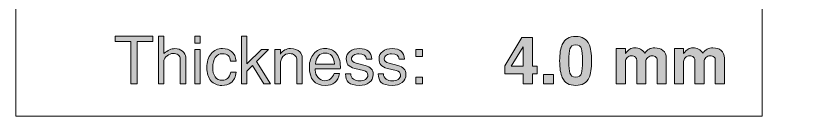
# Model space of a CAD drawing. Header units: inches. Extents: x 0.54 to 9.2, y -3.32 to -0.65.
# Drawn here: x 0.537 to 2.537, y -3.315 to -3.059 of the extents above; entities that cross this region are included whole.
import ezdxf

# ---------------------------------------------------------------- set-up
doc = ezdxf.new("R2010")
doc.units = ezdxf.units.IN
doc.header["$MEASUREMENT"] = 0
doc.layers.add('Layer 1', color=7, linetype='Continuous')

# ---------------------------------------------------------------- blocks, each defined once
blk = doc.blocks.new('block 17')
at = {"layer": 'Layer 1', "true_color": 0xed1f24}
h = blk.add_hatch(color=240, dxfattribs=at)
h.dxf.hatch_style = 2
h.paths.add_polyline_path([(0.8861, -3.1247), (0.8464, -3.1247), (0.8464, -3.2324), (0.8307, -3.2324), (0.8307, -3.1247), (0.7907, -3.1247), (0.7907, -3.1109), (0.8861, -3.1109)])
h = blk.add_hatch(color=240, dxfattribs=at)
h.dxf.hatch_style = 2
edge = h.paths.add_edge_path()
edge.add_spline(control_points=[(0.9701, -3.2324), (0.9701, -3.2324), (0.9561, -3.2324), (0.9561, -3.2324), (0.9561, -3.2324), (0.9561, -3.1684), (0.9561, -3.1684), (0.9561, -3.1646), (0.9543, -3.1614), (0.9507, -3.1587), (0.9472, -3.1561), (0.943, -3.1548), (0.9382, -3.1548), (0.9329, -3.1548), (0.9276, -3.1567), (0.9225, -3.1606), (0.9173, -3.1645), (0.9147, -3.1686), (0.9147, -3.1731), (0.9147, -3.1731), (0.9147, -3.2324), (0.9147, -3.2324), (0.9147, -3.2324), (0.9007, -3.2324), (0.9007, -3.2324), (0.9007, -3.2324), (0.9007, -3.1109), (0.9007, -3.1109), (0.9007, -3.1109), (0.9147, -3.1109), (0.9147, -3.1109), (0.9147, -3.1109), (0.9147, -3.1548), (0.9147, -3.1548), (0.9239, -3.1466), (0.9333, -3.1426), (0.9427, -3.1426), (0.9501, -3.1426), (0.9564, -3.1448), (0.9619, -3.1492), (0.9673, -3.1536), (0.9701, -3.1587), (0.9701, -3.1646), (0.9701, -3.1646), (0.9701, -3.2324), (0.9701, -3.2324)], knot_values=[0, 0, 0, 0, 1, 1, 1, 2, 2, 2, 3, 3, 3, 4, 4, 4, 5, 5, 5, 6, 6, 6, 7, 7, 7, 8, 8, 8, 9, 9, 9, 10, 10, 10, 11, 11, 11, 12, 12, 12, 13, 13, 13, 14, 14, 14, 15, 15, 15, 15], degree=3, periodic=1)
h = blk.add_hatch(color=240, dxfattribs=at)
h.dxf.hatch_style = 2
h.paths.add_polyline_path([(1.0069, -3.1282), (0.9929, -3.1282), (0.9929, -3.1109), (1.0069, -3.1109)])
h.paths.add_polyline_path([(1.0069, -3.2324), (0.9929, -3.2324), (0.9929, -3.1449), (1.0069, -3.1449)])
h = blk.add_hatch(color=240, dxfattribs=at)
h.dxf.hatch_style = 2
h.paths.add_polyline_path([(1.1858, -3.2324), (1.1686, -3.2324), (1.1397, -3.1857), (1.1257, -3.1997), (1.1257, -3.2324), (1.1117, -3.2324), (1.1117, -3.1109), (1.1257, -3.1109), (1.1257, -3.1814), (1.1626, -3.1449), (1.1806, -3.1449), (1.1505, -3.1752)])
h = blk.add_hatch(color=240, dxfattribs=at)
h.dxf.hatch_style = 2
edge = h.paths.add_edge_path()
edge.add_spline(control_points=[(1.0984, -3.2023), (1.0972, -3.2145), (1.0928, -3.2235), (1.0852, -3.2292), (1.0792, -3.2338), (1.0716, -3.2361), (1.0624, -3.2361), (1.0505, -3.2361), (1.0411, -3.2321), (1.0342, -3.2241), (1.0273, -3.2161), (1.0239, -3.2051), (1.0239, -3.1911), (1.0239, -3.1764), (1.0275, -3.1646), (1.0347, -3.1557), (1.0419, -3.1469), (1.0516, -3.1424), (1.0636, -3.1424), (1.0729, -3.1424), (1.0806, -3.1448), (1.0866, -3.1496), (1.0934, -3.155), (1.0974, -3.1633), (1.0984, -3.1744), (1.0984, -3.1744), (1.084, -3.1744), (1.084, -3.1744), (1.0832, -3.1617), (1.0763, -3.1554), (1.0633, -3.1554), (1.0558, -3.1554), (1.0499, -3.1586), (1.0454, -3.1649), (1.0409, -3.1713), (1.0387, -3.1797), (1.0387, -3.1904), (1.0387, -3.2005), (1.0409, -3.2085), (1.0452, -3.2143), (1.0496, -3.2202), (1.0555, -3.2231), (1.063, -3.2231), (1.0689, -3.2231), (1.0735, -3.2215), (1.0768, -3.2183), (1.0802, -3.2152), (1.0828, -3.2098), (1.0849, -3.2023), (1.0849, -3.2023), (1.0984, -3.2023), (1.0984, -3.2023)], knot_values=[0, 0, 0, 0, 1, 1, 1, 2, 2, 2, 3, 3, 3, 4, 4, 4, 5, 5, 5, 6, 6, 6, 7, 7, 7, 8, 8, 8, 9, 9, 9, 10, 10, 10, 11, 11, 11, 12, 12, 12, 13, 13, 13, 14, 14, 14, 15, 15, 15, 16, 16, 16, 17, 17, 17, 17], degree=3, periodic=1)
h = blk.add_hatch(color=240, dxfattribs=at)
h.dxf.hatch_style = 2
edge = h.paths.add_edge_path()
edge.add_spline(control_points=[(1.2666, -3.2324), (1.2666, -3.2324), (1.2526, -3.2324), (1.2526, -3.2324), (1.2526, -3.2324), (1.2526, -3.1687), (1.2526, -3.1687), (1.2526, -3.1653), (1.2508, -3.1622), (1.2474, -3.1593), (1.2439, -3.1565), (1.2397, -3.1551), (1.2347, -3.1551), (1.2278, -3.1551), (1.2222, -3.1576), (1.2177, -3.1627), (1.2133, -3.1677), (1.2111, -3.1741), (1.2111, -3.1819), (1.2111, -3.1819), (1.2111, -3.2324), (1.2111, -3.2324), (1.2111, -3.2324), (1.1971, -3.2324), (1.1971, -3.2324), (1.1971, -3.2324), (1.1971, -3.1449), (1.1971, -3.1449), (1.1971, -3.1449), (1.2111, -3.1449), (1.2111, -3.1449), (1.2111, -3.1449), (1.2111, -3.1562), (1.2111, -3.1562), (1.2171, -3.147), (1.2257, -3.1424), (1.2369, -3.1424), (1.2476, -3.1424), (1.2554, -3.1451), (1.2606, -3.1506), (1.2646, -3.1548), (1.2666, -3.1601), (1.2666, -3.1666), (1.2666, -3.1666), (1.2666, -3.2324), (1.2666, -3.2324)], knot_values=[0, 0, 0, 0, 1, 1, 1, 2, 2, 2, 3, 3, 3, 4, 4, 4, 5, 5, 5, 6, 6, 6, 7, 7, 7, 8, 8, 8, 9, 9, 9, 10, 10, 10, 11, 11, 11, 12, 12, 12, 13, 13, 13, 14, 14, 14, 15, 15, 15, 15], degree=3, periodic=1)
h = blk.add_hatch(color=240, dxfattribs=at)
h.dxf.hatch_style = 2
edge = h.paths.add_edge_path()
edge.add_spline(control_points=[(1.3637, -3.1891), (1.3637, -3.1912), (1.3637, -3.1929), (1.3636, -3.1942), (1.3636, -3.1942), (1.2999, -3.1942), (1.2999, -3.1942), (1.2998, -3.195), (1.2997, -3.1961), (1.2997, -3.1976), (1.2997, -3.2046), (1.3021, -3.2107), (1.307, -3.2161), (1.3118, -3.2214), (1.3175, -3.2241), (1.3242, -3.2241), (1.3357, -3.2241), (1.3435, -3.218), (1.3476, -3.2057), (1.3476, -3.2057), (1.3619, -3.2057), (1.3619, -3.2057), (1.3572, -3.226), (1.3452, -3.2361), (1.3257, -3.2361), (1.2985, -3.2361), (1.2849, -3.2203), (1.2849, -3.1887), (1.2849, -3.1752), (1.2886, -3.1641), (1.2961, -3.1554), (1.3035, -3.1467), (1.3131, -3.1424), (1.3247, -3.1424), (1.3362, -3.1424), (1.3453, -3.146), (1.3521, -3.1531), (1.3597, -3.1612), (1.3636, -3.1732), (1.3637, -3.1891)], knot_values=[0, 0, 0, 0, 1, 1, 1, 2, 2, 2, 3, 3, 3, 4, 4, 4, 5, 5, 5, 6, 6, 6, 7, 7, 7, 8, 8, 8, 9, 9, 9, 10, 10, 10, 11, 11, 11, 12, 12, 12, 13, 13, 13, 13], degree=3, periodic=1)
edge = h.paths.add_edge_path()
edge.add_spline(control_points=[(1.3489, -3.1819), (1.3471, -3.1631), (1.3392, -3.1537), (1.3253, -3.1537), (1.3108, -3.1537), (1.3025, -3.1631), (1.3004, -3.1819), (1.3004, -3.1819), (1.3489, -3.1819), (1.3489, -3.1819)], knot_values=[0, 0, 0, 0, 1, 1, 1, 2, 2, 2, 3, 3, 3, 3], degree=3, periodic=1)
h = blk.add_hatch(color=240, dxfattribs=at)
h.dxf.hatch_style = 2
edge = h.paths.add_edge_path()
edge.add_spline(control_points=[(1.4474, -3.2084), (1.4474, -3.217), (1.4441, -3.2237), (1.4375, -3.2287), (1.4309, -3.2336), (1.4224, -3.2361), (1.4122, -3.2361), (1.3992, -3.2361), (1.3899, -3.2335), (1.3844, -3.2283), (1.3796, -3.2238), (1.377, -3.2166), (1.3766, -3.2066), (1.3766, -3.2066), (1.3901, -3.2066), (1.3901, -3.2066), (1.3901, -3.2125), (1.3924, -3.217), (1.3972, -3.2202), (1.4013, -3.223), (1.4063, -3.2244), (1.4121, -3.2244), (1.4184, -3.2244), (1.4236, -3.2232), (1.4276, -3.2208), (1.4317, -3.2184), (1.4337, -3.2149), (1.4337, -3.2102), (1.4337, -3.204), (1.4299, -3.2), (1.4224, -3.1982), (1.4224, -3.1982), (1.4006, -3.193), (1.4006, -3.193), (1.3923, -3.1911), (1.3865, -3.1878), (1.3831, -3.1834), (1.3803, -3.1797), (1.3789, -3.1747), (1.3789, -3.1684), (1.3789, -3.1605), (1.382, -3.1542), (1.3881, -3.1495), (1.3943, -3.1448), (1.4025, -3.1424), (1.4127, -3.1424), (1.4223, -3.1424), (1.4298, -3.1447), (1.4352, -3.1493), (1.4407, -3.1539), (1.4435, -3.1606), (1.4437, -3.1694), (1.4437, -3.1694), (1.4299, -3.1694), (1.4299, -3.1694), (1.4296, -3.1601), (1.4231, -3.1554), (1.4104, -3.1554), (1.4057, -3.1554), (1.4015, -3.1567), (1.3977, -3.1592), (1.3939, -3.1618), (1.3921, -3.165), (1.3921, -3.1689), (1.3921, -3.1742), (1.3962, -3.1779), (1.4044, -3.1799), (1.4044, -3.1799), (1.4271, -3.1854), (1.4271, -3.1854), (1.4406, -3.1887), (1.4474, -3.1964), (1.4474, -3.2084)], knot_values=[0, 0, 0, 0, 1, 1, 1, 2, 2, 2, 3, 3, 3, 4, 4, 4, 5, 5, 5, 6, 6, 6, 7, 7, 7, 8, 8, 8, 9, 9, 9, 10, 10, 10, 11, 11, 11, 12, 12, 12, 13, 13, 13, 14, 14, 14, 15, 15, 15, 16, 16, 16, 17, 17, 17, 18, 18, 18, 19, 19, 19, 20, 20, 20, 21, 21, 21, 22, 22, 22, 23, 23, 23, 24, 24, 24, 24], degree=3, periodic=1)
h = blk.add_hatch(color=240, dxfattribs=at)
h.dxf.hatch_style = 2
edge = h.paths.add_edge_path()
edge.add_spline(control_points=[(1.5307, -3.2084), (1.5307, -3.217), (1.5274, -3.2237), (1.5208, -3.2287), (1.5142, -3.2336), (1.5058, -3.2361), (1.4956, -3.2361), (1.4826, -3.2361), (1.4733, -3.2335), (1.4677, -3.2283), (1.4629, -3.2238), (1.4603, -3.2166), (1.4599, -3.2066), (1.4599, -3.2066), (1.4734, -3.2066), (1.4734, -3.2066), (1.4734, -3.2125), (1.4758, -3.217), (1.4806, -3.2202), (1.4847, -3.223), (1.4896, -3.2244), (1.4954, -3.2244), (1.5017, -3.2244), (1.5069, -3.2232), (1.511, -3.2208), (1.515, -3.2184), (1.5171, -3.2149), (1.5171, -3.2102), (1.5171, -3.204), (1.5133, -3.2), (1.5057, -3.1982), (1.5057, -3.1982), (1.4839, -3.193), (1.4839, -3.193), (1.4757, -3.1911), (1.4698, -3.1878), (1.4664, -3.1834), (1.4636, -3.1797), (1.4622, -3.1747), (1.4622, -3.1684), (1.4622, -3.1605), (1.4653, -3.1542), (1.4715, -3.1495), (1.4776, -3.1448), (1.4858, -3.1424), (1.4961, -3.1424), (1.5056, -3.1424), (1.5131, -3.1447), (1.5186, -3.1493), (1.524, -3.1539), (1.5268, -3.1606), (1.5271, -3.1694), (1.5271, -3.1694), (1.5132, -3.1694), (1.5132, -3.1694), (1.5129, -3.1601), (1.5064, -3.1554), (1.4937, -3.1554), (1.4891, -3.1554), (1.4848, -3.1567), (1.4811, -3.1592), (1.4773, -3.1618), (1.4754, -3.165), (1.4754, -3.1689), (1.4754, -3.1742), (1.4795, -3.1779), (1.4877, -3.1799), (1.4877, -3.1799), (1.5104, -3.1854), (1.5104, -3.1854), (1.5239, -3.1887), (1.5307, -3.1964), (1.5307, -3.2084)], knot_values=[0, 0, 0, 0, 1, 1, 1, 2, 2, 2, 3, 3, 3, 4, 4, 4, 5, 5, 5, 6, 6, 6, 7, 7, 7, 8, 8, 8, 9, 9, 9, 10, 10, 10, 11, 11, 11, 12, 12, 12, 13, 13, 13, 14, 14, 14, 15, 15, 15, 16, 16, 16, 17, 17, 17, 18, 18, 18, 19, 19, 19, 20, 20, 20, 21, 21, 21, 22, 22, 22, 23, 23, 23, 24, 24, 24, 24], degree=3, periodic=1)
h = blk.add_hatch(color=240, dxfattribs=at)
h.dxf.hatch_style = 2
h.paths.add_polyline_path([(1.5731, -3.1623), (1.5557, -3.1623), (1.5557, -3.1449), (1.5731, -3.1449)])
h.paths.add_polyline_path([(1.5731, -3.2324), (1.5557, -3.2324), (1.5557, -3.2151), (1.5731, -3.2151)])
at = {"layer": 'Layer 1', "lineweight": 0}
for points in [[(0.8861, -3.1247), (0.8464, -3.1247), (0.8464, -3.2324), (0.8307, -3.2324), (0.8307, -3.1247), (0.7907, -3.1247), (0.7907, -3.1109), (0.8861, -3.1109), (0.8861, -3.1247)], [(1.0069, -3.1282), (0.9929, -3.1282), (0.9929, -3.1109), (1.0069, -3.1109), (1.0069, -3.1282)], [(1.1858, -3.2324), (1.1686, -3.2324), (1.1397, -3.1857), (1.1257, -3.1997), (1.1257, -3.2324), (1.1117, -3.2324), (1.1117, -3.1109), (1.1257, -3.1109), (1.1257, -3.1814), (1.1626, -3.1449), (1.1806, -3.1449), (1.1505, -3.1752), (1.1858, -3.2324)], [(1.0069, -3.2324), (0.9929, -3.2324), (0.9929, -3.1449), (1.0069, -3.1449), (1.0069, -3.2324)], [(1.5731, -3.1623), (1.5557, -3.1623), (1.5557, -3.1449), (1.5731, -3.1449), (1.5731, -3.1623)], [(1.5731, -3.2324), (1.5557, -3.2324), (1.5557, -3.2151), (1.5731, -3.2151), (1.5731, -3.2324)]]:
    blk.add_lwpolyline(points, dxfattribs=at)
for points, knots in [([(0.9701, -3.2324), (0.9701, -3.2324), (0.9561, -3.2324), (0.9561, -3.2324), (0.9561, -3.2324), (0.9561, -3.1684), (0.9561, -3.1684), (0.9561, -3.1646), (0.9543, -3.1614), (0.9507, -3.1587), (0.9472, -3.1561), (0.943, -3.1548), (0.9382, -3.1548), (0.9329, -3.1548), (0.9276, -3.1567), (0.9225, -3.1606), (0.9173, -3.1645), (0.9147, -3.1686), (0.9147, -3.1731), (0.9147, -3.1731), (0.9147, -3.2324), (0.9147, -3.2324), (0.9147, -3.2324), (0.9007, -3.2324), (0.9007, -3.2324), (0.9007, -3.2324), (0.9007, -3.1109), (0.9007, -3.1109), (0.9007, -3.1109), (0.9147, -3.1109), (0.9147, -3.1109), (0.9147, -3.1109), (0.9147, -3.1548), (0.9147, -3.1548), (0.9239, -3.1466), (0.9333, -3.1426), (0.9427, -3.1426), (0.9501, -3.1426), (0.9564, -3.1448), (0.9619, -3.1492), (0.9673, -3.1536), (0.9701, -3.1587), (0.9701, -3.1646), (0.9701, -3.1646), (0.9701, -3.2324), (0.9701, -3.2324)], [0, 0, 0, 0, 1, 1, 1, 2, 2, 2, 3, 3, 3, 4, 4, 4, 5, 5, 5, 6, 6, 6, 7, 7, 7, 8, 8, 8, 9, 9, 9, 10, 10, 10, 11, 11, 11, 12, 12, 12, 13, 13, 13, 14, 14, 14, 15, 15, 15, 15]), ([(1.0984, -3.2023), (1.0972, -3.2145), (1.0928, -3.2235), (1.0852, -3.2292), (1.0792, -3.2338), (1.0716, -3.2361), (1.0624, -3.2361), (1.0505, -3.2361), (1.0411, -3.2321), (1.0342, -3.2241), (1.0273, -3.2161), (1.0239, -3.2051), (1.0239, -3.1911), (1.0239, -3.1764), (1.0275, -3.1646), (1.0347, -3.1557), (1.0419, -3.1469), (1.0516, -3.1424), (1.0636, -3.1424), (1.0729, -3.1424), (1.0806, -3.1448), (1.0866, -3.1496), (1.0934, -3.155), (1.0974, -3.1633), (1.0984, -3.1744), (1.0984, -3.1744), (1.084, -3.1744), (1.084, -3.1744), (1.0832, -3.1617), (1.0763, -3.1554), (1.0633, -3.1554), (1.0558, -3.1554), (1.0499, -3.1586), (1.0454, -3.1649), (1.0409, -3.1713), (1.0387, -3.1797), (1.0387, -3.1904), (1.0387, -3.2005), (1.0409, -3.2085), (1.0452, -3.2143), (1.0496, -3.2202), (1.0555, -3.2231), (1.063, -3.2231), (1.0689, -3.2231), (1.0735, -3.2215), (1.0768, -3.2183), (1.0802, -3.2152), (1.0828, -3.2098), (1.0849, -3.2023), (1.0849, -3.2023), (1.0984, -3.2023), (1.0984, -3.2023)], [0, 0, 0, 0, 1, 1, 1, 2, 2, 2, 3, 3, 3, 4, 4, 4, 5, 5, 5, 6, 6, 6, 7, 7, 7, 8, 8, 8, 9, 9, 9, 10, 10, 10, 11, 11, 11, 12, 12, 12, 13, 13, 13, 14, 14, 14, 15, 15, 15, 16, 16, 16, 17, 17, 17, 17]), ([(1.2666, -3.2324), (1.2666, -3.2324), (1.2526, -3.2324), (1.2526, -3.2324), (1.2526, -3.2324), (1.2526, -3.1687), (1.2526, -3.1687), (1.2526, -3.1653), (1.2508, -3.1622), (1.2474, -3.1593), (1.2439, -3.1565), (1.2397, -3.1551), (1.2347, -3.1551), (1.2278, -3.1551), (1.2222, -3.1576), (1.2177, -3.1627), (1.2133, -3.1677), (1.2111, -3.1741), (1.2111, -3.1819), (1.2111, -3.1819), (1.2111, -3.2324), (1.2111, -3.2324), (1.2111, -3.2324), (1.1971, -3.2324), (1.1971, -3.2324), (1.1971, -3.2324), (1.1971, -3.1449), (1.1971, -3.1449), (1.1971, -3.1449), (1.2111, -3.1449), (1.2111, -3.1449), (1.2111, -3.1449), (1.2111, -3.1562), (1.2111, -3.1562), (1.2171, -3.147), (1.2257, -3.1424), (1.2369, -3.1424), (1.2476, -3.1424), (1.2554, -3.1451), (1.2606, -3.1506), (1.2646, -3.1548), (1.2666, -3.1601), (1.2666, -3.1666), (1.2666, -3.1666), (1.2666, -3.2324), (1.2666, -3.2324)], [0, 0, 0, 0, 1, 1, 1, 2, 2, 2, 3, 3, 3, 4, 4, 4, 5, 5, 5, 6, 6, 6, 7, 7, 7, 8, 8, 8, 9, 9, 9, 10, 10, 10, 11, 11, 11, 12, 12, 12, 13, 13, 13, 14, 14, 14, 15, 15, 15, 15]), ([(1.3637, -3.1891), (1.3637, -3.1912), (1.3637, -3.1929), (1.3636, -3.1942), (1.3636, -3.1942), (1.2999, -3.1942), (1.2999, -3.1942), (1.2998, -3.195), (1.2997, -3.1961), (1.2997, -3.1976), (1.2997, -3.2046), (1.3021, -3.2107), (1.307, -3.2161), (1.3118, -3.2214), (1.3175, -3.2241), (1.3242, -3.2241), (1.3357, -3.2241), (1.3435, -3.218), (1.3476, -3.2057), (1.3476, -3.2057), (1.3619, -3.2057), (1.3619, -3.2057), (1.3572, -3.226), (1.3452, -3.2361), (1.3257, -3.2361), (1.2985, -3.2361), (1.2849, -3.2203), (1.2849, -3.1887), (1.2849, -3.1752), (1.2886, -3.1641), (1.2961, -3.1554), (1.3035, -3.1467), (1.3131, -3.1424), (1.3247, -3.1424), (1.3362, -3.1424), (1.3453, -3.146), (1.3521, -3.1531), (1.3597, -3.1612), (1.3636, -3.1732), (1.3637, -3.1891)], [0, 0, 0, 0, 1, 1, 1, 2, 2, 2, 3, 3, 3, 4, 4, 4, 5, 5, 5, 6, 6, 6, 7, 7, 7, 8, 8, 8, 9, 9, 9, 10, 10, 10, 11, 11, 11, 12, 12, 12, 13, 13, 13, 13]), ([(1.3489, -3.1819), (1.3471, -3.1631), (1.3392, -3.1537), (1.3253, -3.1537), (1.3108, -3.1537), (1.3025, -3.1631), (1.3004, -3.1819), (1.3004, -3.1819), (1.3489, -3.1819), (1.3489, -3.1819)], [0, 0, 0, 0, 1, 1, 1, 2, 2, 2, 3, 3, 3, 3]), ([(1.4474, -3.2084), (1.4474, -3.217), (1.4441, -3.2237), (1.4375, -3.2287), (1.4309, -3.2336), (1.4224, -3.2361), (1.4122, -3.2361), (1.3992, -3.2361), (1.3899, -3.2335), (1.3844, -3.2283), (1.3796, -3.2238), (1.377, -3.2166), (1.3766, -3.2066), (1.3766, -3.2066), (1.3901, -3.2066), (1.3901, -3.2066), (1.3901, -3.2125), (1.3924, -3.217), (1.3972, -3.2202), (1.4013, -3.223), (1.4063, -3.2244), (1.4121, -3.2244), (1.4184, -3.2244), (1.4236, -3.2232), (1.4276, -3.2208), (1.4317, -3.2184), (1.4337, -3.2149), (1.4337, -3.2102), (1.4337, -3.204), (1.4299, -3.2), (1.4224, -3.1982), (1.4224, -3.1982), (1.4006, -3.193), (1.4006, -3.193), (1.3923, -3.1911), (1.3865, -3.1878), (1.3831, -3.1834), (1.3803, -3.1797), (1.3789, -3.1747), (1.3789, -3.1684), (1.3789, -3.1605), (1.382, -3.1542), (1.3881, -3.1495), (1.3943, -3.1448), (1.4025, -3.1424), (1.4127, -3.1424), (1.4223, -3.1424), (1.4298, -3.1447), (1.4352, -3.1493), (1.4407, -3.1539), (1.4435, -3.1606), (1.4437, -3.1694), (1.4437, -3.1694), (1.4299, -3.1694), (1.4299, -3.1694), (1.4296, -3.1601), (1.4231, -3.1554), (1.4104, -3.1554), (1.4057, -3.1554), (1.4015, -3.1567), (1.3977, -3.1592), (1.3939, -3.1618), (1.3921, -3.165), (1.3921, -3.1689), (1.3921, -3.1742), (1.3962, -3.1779), (1.4044, -3.1799), (1.4044, -3.1799), (1.4271, -3.1854), (1.4271, -3.1854), (1.4406, -3.1887), (1.4474, -3.1964), (1.4474, -3.2084)], [0, 0, 0, 0, 1, 1, 1, 2, 2, 2, 3, 3, 3, 4, 4, 4, 5, 5, 5, 6, 6, 6, 7, 7, 7, 8, 8, 8, 9, 9, 9, 10, 10, 10, 11, 11, 11, 12, 12, 12, 13, 13, 13, 14, 14, 14, 15, 15, 15, 16, 16, 16, 17, 17, 17, 18, 18, 18, 19, 19, 19, 20, 20, 20, 21, 21, 21, 22, 22, 22, 23, 23, 23, 24, 24, 24, 24]), ([(1.5307, -3.2084), (1.5307, -3.217), (1.5274, -3.2237), (1.5208, -3.2287), (1.5142, -3.2336), (1.5058, -3.2361), (1.4956, -3.2361), (1.4826, -3.2361), (1.4733, -3.2335), (1.4677, -3.2283), (1.4629, -3.2238), (1.4603, -3.2166), (1.4599, -3.2066), (1.4599, -3.2066), (1.4734, -3.2066), (1.4734, -3.2066), (1.4734, -3.2125), (1.4758, -3.217), (1.4806, -3.2202), (1.4847, -3.223), (1.4896, -3.2244), (1.4954, -3.2244), (1.5017, -3.2244), (1.5069, -3.2232), (1.511, -3.2208), (1.515, -3.2184), (1.5171, -3.2149), (1.5171, -3.2102), (1.5171, -3.204), (1.5133, -3.2), (1.5057, -3.1982), (1.5057, -3.1982), (1.4839, -3.193), (1.4839, -3.193), (1.4757, -3.1911), (1.4698, -3.1878), (1.4664, -3.1834), (1.4636, -3.1797), (1.4622, -3.1747), (1.4622, -3.1684), (1.4622, -3.1605), (1.4653, -3.1542), (1.4715, -3.1495), (1.4776, -3.1448), (1.4858, -3.1424), (1.4961, -3.1424), (1.5056, -3.1424), (1.5131, -3.1447), (1.5186, -3.1493), (1.524, -3.1539), (1.5268, -3.1606), (1.5271, -3.1694), (1.5271, -3.1694), (1.5132, -3.1694), (1.5132, -3.1694), (1.5129, -3.1601), (1.5064, -3.1554), (1.4937, -3.1554), (1.4891, -3.1554), (1.4848, -3.1567), (1.4811, -3.1592), (1.4773, -3.1618), (1.4754, -3.165), (1.4754, -3.1689), (1.4754, -3.1742), (1.4795, -3.1779), (1.4877, -3.1799), (1.4877, -3.1799), (1.5104, -3.1854), (1.5104, -3.1854), (1.5239, -3.1887), (1.5307, -3.1964), (1.5307, -3.2084)], [0, 0, 0, 0, 1, 1, 1, 2, 2, 2, 3, 3, 3, 4, 4, 4, 5, 5, 5, 6, 6, 6, 7, 7, 7, 8, 8, 8, 9, 9, 9, 10, 10, 10, 11, 11, 11, 12, 12, 12, 13, 13, 13, 14, 14, 14, 15, 15, 15, 16, 16, 16, 17, 17, 17, 18, 18, 18, 19, 19, 19, 20, 20, 20, 21, 21, 21, 22, 22, 22, 23, 23, 23, 24, 24, 24, 24])]:
    blk.add_open_spline(points, degree=3, knots=knots, dxfattribs=at)
blk = doc.blocks.new('block 18')
at = {"layer": 'Layer 1', "true_color": 0xed1f24}
h = blk.add_hatch(color=240, dxfattribs=at)
h.dxf.hatch_style = 2
h.paths.add_polyline_path([(1.8652, -3.2064), (1.8528, -3.2064), (1.8528, -3.2324), (1.8295, -3.2324), (1.8295, -3.2064), (1.7822, -3.2064), (1.7822, -3.1866), (1.8257, -3.1143), (1.8528, -3.1143), (1.8528, -3.1871), (1.8652, -3.1871)])
h.paths.add_polyline_path([(1.8295, -3.1871), (1.8295, -3.1376), (1.7988, -3.1871)])
h = blk.add_hatch(color=240, dxfattribs=at)
h.dxf.hatch_style = 2
edge = h.paths.add_edge_path()
edge.add_spline(control_points=[(2.0033, -3.1739), (2.0033, -3.1929), (2.0012, -3.207), (1.997, -3.2162), (1.9908, -3.2296), (1.9794, -3.2362), (1.963, -3.2362), (1.9465, -3.2362), (1.9352, -3.2296), (1.9288, -3.2162), (1.9243, -3.2068), (1.922, -3.1927), (1.922, -3.1739), (1.922, -3.1551), (1.9243, -3.141), (1.9288, -3.1316), (1.9352, -3.1182), (1.9465, -3.1116), (1.963, -3.1116), (1.9794, -3.1116), (1.9908, -3.1182), (1.997, -3.1316), (2.0012, -3.1408), (2.0033, -3.1549), (2.0033, -3.1739)], knot_values=[0, 0, 0, 0, 1, 1, 1, 2, 2, 2, 3, 3, 3, 4, 4, 4, 5, 5, 5, 6, 6, 6, 7, 7, 7, 8, 8, 8, 8], degree=3, periodic=1)
edge = h.paths.add_edge_path()
edge.add_spline(control_points=[(1.98, -3.1739), (1.98, -3.1581), (1.9793, -3.1479), (1.9778, -3.1431), (1.9756, -3.1363), (1.9706, -3.1329), (1.963, -3.1329), (1.9552, -3.1329), (1.9502, -3.1363), (1.9478, -3.1431), (1.9462, -3.1481), (1.9453, -3.1584), (1.9453, -3.1739), (1.9453, -3.1895), (1.9462, -3.1997), (1.948, -3.2047), (1.9502, -3.2115), (1.9552, -3.2149), (1.963, -3.2149), (1.9706, -3.2149), (1.9756, -3.2115), (1.9778, -3.2047), (1.9793, -3.2), (1.98, -3.1897), (1.98, -3.1739)], knot_values=[0, 0, 0, 0, 1, 1, 1, 2, 2, 2, 3, 3, 3, 4, 4, 4, 5, 5, 5, 6, 6, 6, 7, 7, 7, 8, 8, 8, 8], degree=3, periodic=1)
h = blk.add_hatch(color=240, dxfattribs=at)
h.dxf.hatch_style = 2
edge = h.paths.add_edge_path()
edge.add_spline(control_points=[(2.1935, -3.2324), (2.1935, -3.2324), (2.1702, -3.2324), (2.1702, -3.2324), (2.1702, -3.2324), (2.1702, -3.1697), (2.1702, -3.1697), (2.1702, -3.1678), (2.1692, -3.166), (2.1672, -3.1642), (2.1646, -3.1619), (2.1612, -3.1607), (2.1568, -3.1607), (2.153, -3.1607), (2.1495, -3.1623), (2.1463, -3.1655), (2.1431, -3.1686), (2.1415, -3.1721), (2.1415, -3.1757), (2.1415, -3.1757), (2.1415, -3.2324), (2.1415, -3.2324), (2.1415, -3.2324), (2.1182, -3.2324), (2.1182, -3.2324), (2.1182, -3.2324), (2.1182, -3.1714), (2.1182, -3.1714), (2.1182, -3.1686), (2.1171, -3.1662), (2.115, -3.1642), (2.1125, -3.1619), (2.1092, -3.1607), (2.1048, -3.1607), (2.1006, -3.1607), (2.097, -3.1623), (2.094, -3.1652), (2.091, -3.1682), (2.0895, -3.1717), (2.0895, -3.1756), (2.0895, -3.1756), (2.0895, -3.2324), (2.0895, -3.2324), (2.0895, -3.2324), (2.0662, -3.2324), (2.0662, -3.2324), (2.0662, -3.2324), (2.0662, -3.1421), (2.0662, -3.1421), (2.0662, -3.1421), (2.0895, -3.1421), (2.0895, -3.1421), (2.0895, -3.1421), (2.0895, -3.1552), (2.0895, -3.1552), (2.0936, -3.1497), (2.0974, -3.1459), (2.1009, -3.1438), (2.1044, -3.1416), (2.1085, -3.1406), (2.1133, -3.1406), (2.1237, -3.1406), (2.1322, -3.145), (2.1388, -3.1537), (2.1448, -3.145), (2.1532, -3.1406), (2.164, -3.1406), (2.1728, -3.1406), (2.1797, -3.1427), (2.1848, -3.1469), (2.1906, -3.1515), (2.1935, -3.1583), (2.1935, -3.1672), (2.1935, -3.1672), (2.1935, -3.2324), (2.1935, -3.2324)], knot_values=[0, 0, 0, 0, 1, 1, 1, 2, 2, 2, 3, 3, 3, 4, 4, 4, 5, 5, 5, 6, 6, 6, 7, 7, 7, 8, 8, 8, 9, 9, 9, 10, 10, 10, 11, 11, 11, 12, 12, 12, 13, 13, 13, 14, 14, 14, 15, 15, 15, 16, 16, 16, 17, 17, 17, 18, 18, 18, 19, 19, 19, 20, 20, 20, 21, 21, 21, 22, 22, 22, 23, 23, 23, 24, 24, 24, 25, 25, 25, 25], degree=3, periodic=1)
h = blk.add_hatch(color=240, dxfattribs=at)
h.dxf.hatch_style = 2
edge = h.paths.add_edge_path()
edge.add_spline(control_points=[(2.3417, -3.2324), (2.3417, -3.2324), (2.3183, -3.2324), (2.3183, -3.2324), (2.3183, -3.2324), (2.3183, -3.1697), (2.3183, -3.1697), (2.3183, -3.1678), (2.3173, -3.166), (2.3153, -3.1642), (2.3128, -3.1619), (2.3093, -3.1607), (2.305, -3.1607), (2.3012, -3.1607), (2.2977, -3.1623), (2.2945, -3.1655), (2.2913, -3.1686), (2.2897, -3.1721), (2.2897, -3.1757), (2.2897, -3.1757), (2.2897, -3.2324), (2.2897, -3.2324), (2.2897, -3.2324), (2.2663, -3.2324), (2.2663, -3.2324), (2.2663, -3.2324), (2.2663, -3.1714), (2.2663, -3.1714), (2.2663, -3.1686), (2.2653, -3.1662), (2.2632, -3.1642), (2.2607, -3.1619), (2.2573, -3.1607), (2.253, -3.1607), (2.2488, -3.1607), (2.2452, -3.1623), (2.2422, -3.1652), (2.2392, -3.1682), (2.2377, -3.1717), (2.2377, -3.1756), (2.2377, -3.1756), (2.2377, -3.2324), (2.2377, -3.2324), (2.2377, -3.2324), (2.2143, -3.2324), (2.2143, -3.2324), (2.2143, -3.2324), (2.2143, -3.1421), (2.2143, -3.1421), (2.2143, -3.1421), (2.2377, -3.1421), (2.2377, -3.1421), (2.2377, -3.1421), (2.2377, -3.1552), (2.2377, -3.1552), (2.2418, -3.1497), (2.2456, -3.1459), (2.2491, -3.1438), (2.2526, -3.1416), (2.2567, -3.1406), (2.2615, -3.1406), (2.2718, -3.1406), (2.2803, -3.145), (2.287, -3.1537), (2.293, -3.145), (2.3014, -3.1406), (2.3122, -3.1406), (2.3209, -3.1406), (2.3279, -3.1427), (2.333, -3.1469), (2.3388, -3.1515), (2.3417, -3.1583), (2.3417, -3.1672), (2.3417, -3.1672), (2.3417, -3.2324), (2.3417, -3.2324)], knot_values=[0, 0, 0, 0, 1, 1, 1, 2, 2, 2, 3, 3, 3, 4, 4, 4, 5, 5, 5, 6, 6, 6, 7, 7, 7, 8, 8, 8, 9, 9, 9, 10, 10, 10, 11, 11, 11, 12, 12, 12, 13, 13, 13, 14, 14, 14, 15, 15, 15, 16, 16, 16, 17, 17, 17, 18, 18, 18, 19, 19, 19, 20, 20, 20, 21, 21, 21, 22, 22, 22, 23, 23, 23, 24, 24, 24, 25, 25, 25, 25], degree=3, periodic=1)
h = blk.add_hatch(color=240, dxfattribs=at)
h.dxf.hatch_style = 2
h.paths.add_polyline_path([(1.9063, -3.2324), (1.8813, -3.2324), (1.8813, -3.2081), (1.9063, -3.2081)])
at = {"layer": 'Layer 1', "lineweight": 0}
for points in [[(1.8652, -3.2064), (1.8528, -3.2064), (1.8528, -3.2324), (1.8295, -3.2324), (1.8295, -3.2064), (1.7822, -3.2064), (1.7822, -3.1866), (1.8257, -3.1143), (1.8528, -3.1143), (1.8528, -3.1871), (1.8652, -3.1871), (1.8652, -3.2064)], [(1.8295, -3.1871), (1.8295, -3.1376), (1.7988, -3.1871), (1.8295, -3.1871)], [(1.9063, -3.2324), (1.8813, -3.2324), (1.8813, -3.2081), (1.9063, -3.2081), (1.9063, -3.2324)]]:
    blk.add_lwpolyline(points, dxfattribs=at)
for points, knots in [([(2.0033, -3.1739), (2.0033, -3.1929), (2.0012, -3.207), (1.997, -3.2162), (1.9908, -3.2296), (1.9794, -3.2362), (1.963, -3.2362), (1.9465, -3.2362), (1.9352, -3.2296), (1.9288, -3.2162), (1.9243, -3.2068), (1.922, -3.1927), (1.922, -3.1739), (1.922, -3.1551), (1.9243, -3.141), (1.9288, -3.1316), (1.9352, -3.1182), (1.9465, -3.1116), (1.963, -3.1116), (1.9794, -3.1116), (1.9908, -3.1182), (1.997, -3.1316), (2.0012, -3.1408), (2.0033, -3.1549), (2.0033, -3.1739)], [0, 0, 0, 0, 1, 1, 1, 2, 2, 2, 3, 3, 3, 4, 4, 4, 5, 5, 5, 6, 6, 6, 7, 7, 7, 8, 8, 8, 8]), ([(1.98, -3.1739), (1.98, -3.1581), (1.9793, -3.1479), (1.9778, -3.1431), (1.9756, -3.1363), (1.9706, -3.1329), (1.963, -3.1329), (1.9552, -3.1329), (1.9502, -3.1363), (1.9478, -3.1431), (1.9462, -3.1481), (1.9453, -3.1584), (1.9453, -3.1739), (1.9453, -3.1895), (1.9462, -3.1997), (1.948, -3.2047), (1.9502, -3.2115), (1.9552, -3.2149), (1.963, -3.2149), (1.9706, -3.2149), (1.9756, -3.2115), (1.9778, -3.2047), (1.9793, -3.2), (1.98, -3.1897), (1.98, -3.1739)], [0, 0, 0, 0, 1, 1, 1, 2, 2, 2, 3, 3, 3, 4, 4, 4, 5, 5, 5, 6, 6, 6, 7, 7, 7, 8, 8, 8, 8]), ([(2.1935, -3.2324), (2.1935, -3.2324), (2.1702, -3.2324), (2.1702, -3.2324), (2.1702, -3.2324), (2.1702, -3.1697), (2.1702, -3.1697), (2.1702, -3.1678), (2.1692, -3.166), (2.1672, -3.1642), (2.1646, -3.1619), (2.1612, -3.1607), (2.1568, -3.1607), (2.153, -3.1607), (2.1495, -3.1623), (2.1463, -3.1655), (2.1431, -3.1686), (2.1415, -3.1721), (2.1415, -3.1757), (2.1415, -3.1757), (2.1415, -3.2324), (2.1415, -3.2324), (2.1415, -3.2324), (2.1182, -3.2324), (2.1182, -3.2324), (2.1182, -3.2324), (2.1182, -3.1714), (2.1182, -3.1714), (2.1182, -3.1686), (2.1171, -3.1662), (2.115, -3.1642), (2.1125, -3.1619), (2.1092, -3.1607), (2.1048, -3.1607), (2.1006, -3.1607), (2.097, -3.1623), (2.094, -3.1652), (2.091, -3.1682), (2.0895, -3.1717), (2.0895, -3.1756), (2.0895, -3.1756), (2.0895, -3.2324), (2.0895, -3.2324), (2.0895, -3.2324), (2.0662, -3.2324), (2.0662, -3.2324), (2.0662, -3.2324), (2.0662, -3.1421), (2.0662, -3.1421), (2.0662, -3.1421), (2.0895, -3.1421), (2.0895, -3.1421), (2.0895, -3.1421), (2.0895, -3.1552), (2.0895, -3.1552), (2.0936, -3.1497), (2.0974, -3.1459), (2.1009, -3.1438), (2.1044, -3.1416), (2.1085, -3.1406), (2.1133, -3.1406), (2.1237, -3.1406), (2.1322, -3.145), (2.1388, -3.1537), (2.1448, -3.145), (2.1532, -3.1406), (2.164, -3.1406), (2.1728, -3.1406), (2.1797, -3.1427), (2.1848, -3.1469), (2.1906, -3.1515), (2.1935, -3.1583), (2.1935, -3.1672), (2.1935, -3.1672), (2.1935, -3.2324), (2.1935, -3.2324)], [0, 0, 0, 0, 1, 1, 1, 2, 2, 2, 3, 3, 3, 4, 4, 4, 5, 5, 5, 6, 6, 6, 7, 7, 7, 8, 8, 8, 9, 9, 9, 10, 10, 10, 11, 11, 11, 12, 12, 12, 13, 13, 13, 14, 14, 14, 15, 15, 15, 16, 16, 16, 17, 17, 17, 18, 18, 18, 19, 19, 19, 20, 20, 20, 21, 21, 21, 22, 22, 22, 23, 23, 23, 24, 24, 24, 25, 25, 25, 25]), ([(2.3417, -3.2324), (2.3417, -3.2324), (2.3183, -3.2324), (2.3183, -3.2324), (2.3183, -3.2324), (2.3183, -3.1697), (2.3183, -3.1697), (2.3183, -3.1678), (2.3173, -3.166), (2.3153, -3.1642), (2.3128, -3.1619), (2.3093, -3.1607), (2.305, -3.1607), (2.3012, -3.1607), (2.2977, -3.1623), (2.2945, -3.1655), (2.2913, -3.1686), (2.2897, -3.1721), (2.2897, -3.1757), (2.2897, -3.1757), (2.2897, -3.2324), (2.2897, -3.2324), (2.2897, -3.2324), (2.2663, -3.2324), (2.2663, -3.2324), (2.2663, -3.2324), (2.2663, -3.1714), (2.2663, -3.1714), (2.2663, -3.1686), (2.2653, -3.1662), (2.2632, -3.1642), (2.2607, -3.1619), (2.2573, -3.1607), (2.253, -3.1607), (2.2488, -3.1607), (2.2452, -3.1623), (2.2422, -3.1652), (2.2392, -3.1682), (2.2377, -3.1717), (2.2377, -3.1756), (2.2377, -3.1756), (2.2377, -3.2324), (2.2377, -3.2324), (2.2377, -3.2324), (2.2143, -3.2324), (2.2143, -3.2324), (2.2143, -3.2324), (2.2143, -3.1421), (2.2143, -3.1421), (2.2143, -3.1421), (2.2377, -3.1421), (2.2377, -3.1421), (2.2377, -3.1421), (2.2377, -3.1552), (2.2377, -3.1552), (2.2418, -3.1497), (2.2456, -3.1459), (2.2491, -3.1438), (2.2526, -3.1416), (2.2567, -3.1406), (2.2615, -3.1406), (2.2718, -3.1406), (2.2803, -3.145), (2.287, -3.1537), (2.293, -3.145), (2.3014, -3.1406), (2.3122, -3.1406), (2.3209, -3.1406), (2.3279, -3.1427), (2.333, -3.1469), (2.3388, -3.1515), (2.3417, -3.1583), (2.3417, -3.1672), (2.3417, -3.1672), (2.3417, -3.2324), (2.3417, -3.2324)], [0, 0, 0, 0, 1, 1, 1, 2, 2, 2, 3, 3, 3, 4, 4, 4, 5, 5, 5, 6, 6, 6, 7, 7, 7, 8, 8, 8, 9, 9, 9, 10, 10, 10, 11, 11, 11, 12, 12, 12, 13, 13, 13, 14, 14, 14, 15, 15, 15, 16, 16, 16, 17, 17, 17, 18, 18, 18, 19, 19, 19, 20, 20, 20, 21, 21, 21, 22, 22, 22, 23, 23, 23, 24, 24, 24, 25, 25, 25, 25])]:
    blk.add_open_spline(points, degree=3, knots=knots, dxfattribs=at)
blk = doc.blocks.new('block 16')
at = {"layer": 'Layer 1'}
for name in ['block 17', 'block 18']:
    blk.add_blockref(name, (0, 0), dxfattribs=at)

msp = doc.modelspace()

# ---------------------------------------------------------------- linework, layer by layer
at = {"layer": 'Layer 1', "color": 7, "lineweight": 5, "true_color": 0xffffff}
msp.add_lwpolyline([(4.5372, -3.3146), (4.5372, -2.0017), (2.6348, -2.0017), (2.6348, -2.363), (2.438, -2.363), (2.438, -2.0017), (0.5372, -2.0017), (0.5372, -3.3146), (2.438, -3.3146), (2.438, -2.9534), (2.6348, -2.9534), (2.6348, -3.3146), (4.5372, -3.3146)], dxfattribs=at)

# ---------------------------------------------------------------- block references
at = {"layer": 'Layer 1'}
msp.add_blockref('block 16', (0, 0), dxfattribs=at)

doc.saveas('drawing.dxf')
